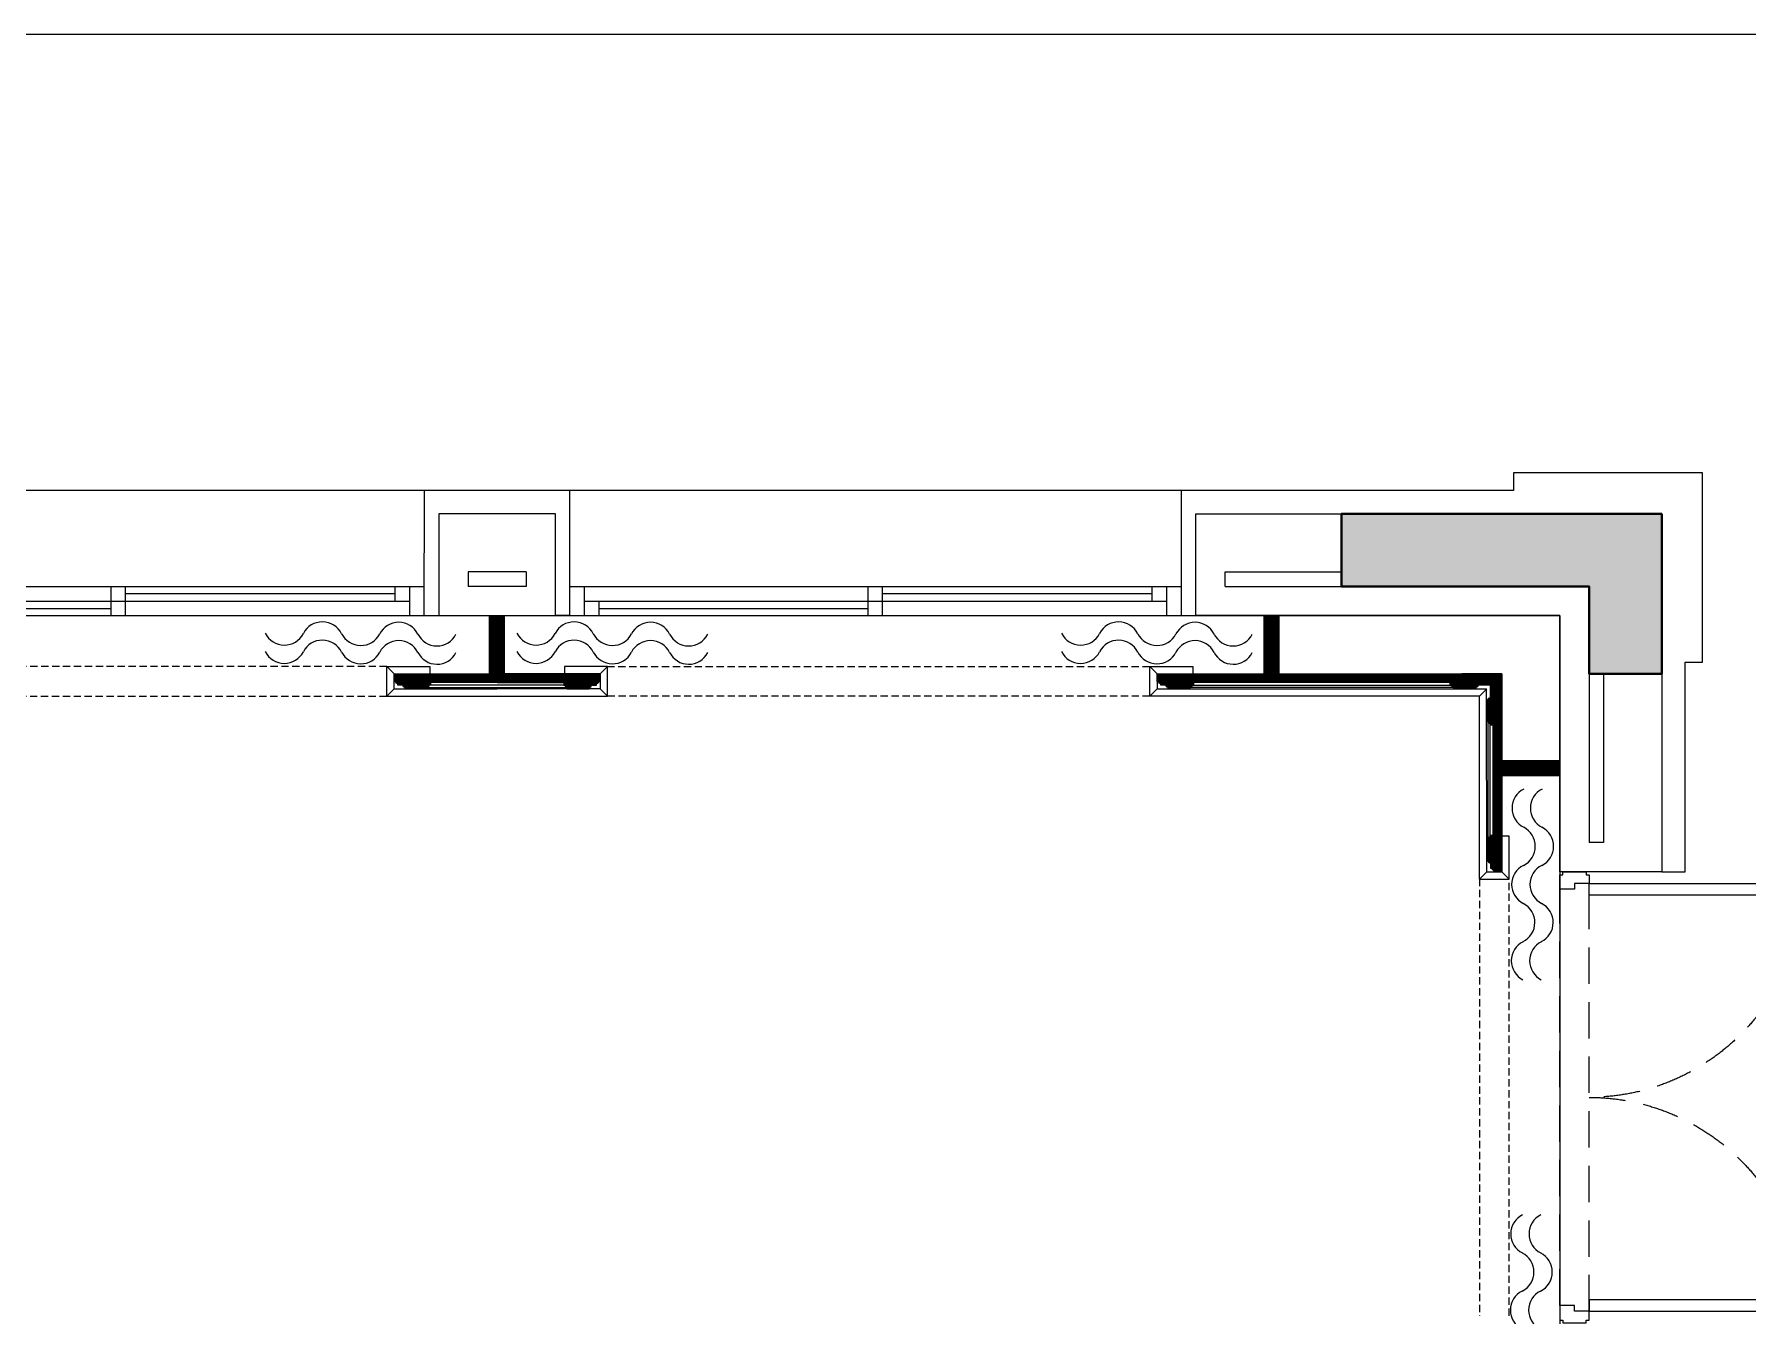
# Model space of a CAD drawing. Header units: inches. Extents: x -12478 to 399182, y -23212 to 525552.
# Drawn here: x 7758 to 13642, y 9939 to 14342 of the extents above; entities that cross this region are included whole.
import ezdxf

# ---------------------------------------------------------------- set-up
doc = ezdxf.new("R2010")
doc.units = ezdxf.units.IN
doc.header["$LTSCALE"] = 1000
doc.header["$MEASUREMENT"] = 0
doc.linetypes.add('HIDDEN', pattern=[0.375, 0.25, -0.125])
doc.linetypes.add('HIDDEN2', pattern=[0.1875, 0.125, -0.0625])
for name, color, linetype in [('8', 8, 'Continuous'), ('A-DIM', 9, 'Continuous'), ('A-WALL', 7, 'Continuous')]:
    doc.layers.add(name, color=color, linetype=linetype)
for name, color, linetype, lineweight in [('A-DOOR', 134, 'Continuous', 18), ('A-GLAZ', 134, 'Continuous', 18), ('A-WALL-TILE', 8, 'Continuous', 9), ('Sanitaire', 253, 'Continuous', 0), ('Wood treillis', 111, 'Continuous', 0), ('XREF-V2-GF_COLS$0$A-COLS', 5, 'Continuous', 40), ('XREF-V2-GF_COLS$0$A-COLS-PATT', 252, 'Continuous', 20)]:
    doc.layers.add(name, color=color, linetype=linetype, lineweight=lineweight)
doc.layers.add('Stone-GRG', color=7, linetype='Continuous', lineweight=0, true_color=0xfff2cc)

# ---------------------------------------------------------------- blocks, each defined once
blk = doc.blocks.new('DR - 1550')
at = {"color": 253, "linetype": 'HIDDEN2'}
for p, q in [((40, 100), (1510, 100)), ((60, 0), (1490, 0))]:
    blk.add_line(p, q, dxfattribs=at)
for points in [[(40, 100), (40, 835), (80, 835), (80, 100), (40, 100)], [(1510, 100), (1510, 835), (1470, 835), (1470, 100), (1510, 100)]]:
    blk.add_lwpolyline(points)
for points in [[(0, 90), (10, 90), (10, 100), (40, 100), (40, 50), (60, 50), (60, 0), (10, 0), (10, 10), (0, 10)], [(1550, 90), (1540, 90), (1540, 100), (1510, 100), (1510, 50), (1490, 50), (1490, 0), (1540, 0), (1540, 10), (1550, 10)]]:
    blk.add_lwpolyline(points, close=True)
at = {"linetype": 'HIDDEN2'}
for centre, start, end in [((37.8, 99.1), 0.07307, 86.55756), ((1512.2, 99.1), 93.44244, 179.92693)]:
    blk.add_arc(centre, 737.2, start, end, dxfattribs=at)
blk = doc.blocks.new('A$Cb2b8bae5')
at = {"layer": 'Sanitaire', "color": 1}
for centre, start, end in [((9.1, 589.8), 296.56054, 62.84035), ((72, 589.8), 296.56054, 62.84035), ((74.8, 458.4), 116.56054, 242.84035), ((137.7, 458.4), 116.56054, 242.84035), ((7.8, 327.7), 296.56054, 62.84035), ((70.7, 327.7), 296.56054, 62.84035), ((73.4, 196.4), 116.56054, 242.84035), ((136.3, 196.4), 116.56054, 242.84035), ((6.4, 65.7), 296.56054, 62.84035), ((69.3, 65.7), 296.56054, 62.84035)]:
    blk.add_arc(centre, 73.4, start, end, dxfattribs=at)
blk = doc.blocks.new('A$C8bfe83ef')
at = {"layer": 'Wood treillis', "color": 0}
for p, q in [((0, 136.6, 0), (0, 0, 0)), ((0, 0, 0), (136.6, 0, 0))]:
    blk.add_line(p, q, dxfattribs=at)
at = {"layer": 'Wood treillis', "color": 0, "lineweight": -2, "elevation": 0}
blk.add_lwpolyline([(0, 136.6), (29.2, 136.6), (29.2, 176.6), (39.2, 176.6), (39.2, 171.6, -0.414214), (46.7, 164.1), (51.7, 164.1), (51.7, 89.1), (46.7, 89.1, -0.414214), (39.2, 81.6), (39.2, 76.6), (39.2, 76.6), (39.2, 39.2), (76.6, 39.2), (76.6, 39.2), (81.6, 39.2, -0.414214), (89.1, 46.7), (89.1, 51.7), (164.1, 51.7), (164.1, 46.7, -0.414214), (171.6, 39.2), (176.6, 39.2), (176.6, 29.2), (136.6, 29.2), (136.6, 0)], format="xyb", dxfattribs=at)

msp = doc.modelspace()

# ---------------------------------------------------------------- hatches: boundary and pattern name
at = {"layer": 'Stone-GRG'}
h = msp.add_hatch(dxfattribs=at)
h.set_pattern_fill('ANSI31', color=253, scale=20)
h.paths.add_polyline_path([(9373.2, 12344.5), (9321.5, 12344.5), (9321.5, 12144.5), (9347.4, 12144.5), (9373.2, 12144.5)])
h = msp.add_hatch(dxfattribs=at)
h.set_pattern_fill('ANSI31', color=253, scale=20)
h.paths.add_polyline_path([(12033.1, 12344.5), (11981.4, 12344.5), (11981.4, 12144.5), (12033.1, 12144.5)])
at = {"layer": 'Stone-GRG', "lineweight": 0}
h = msp.add_hatch(dxfattribs=at)
h.set_pattern_fill('ANSI31', color=253, scale=20)
h.set_pattern_definition([(45, (-20.3402, -2e-12), (-1.76776695, 1.76776695), [])])
h.paths.add_polyline_path([(9619.6, 12144.5), (9700.9, 12144.5), (9700.9, 12117.7), (9695.9, 12117.7, -0.414214), (9688.4, 12110.2), (9688.4, 12105.2), (9675.9, 12105.2), (9670.9, 12105.2, -0.414214), (9663.4, 12097.7), (9663.4, 12092.7), (9588.4, 12092.7), (9588.4, 12097.7), (9588.2, 12097.7, -0.40785), (9580.9, 12105.2), (9575.9, 12105.2), (9575.9, 12115.2), (9619.6, 12115.2)])
h.paths.add_polyline_path([(9075.1, 12144.5), (9347.4, 12144.5), (9619.6, 12144.5), (9619.6, 12115.2), (9575.9, 12115.2), (9347.4, 12115.2), (9075.1, 12115.2)])
h.paths.add_polyline_path([(8998.8, 12117.7), (8993.8, 12117.7), (8993.8, 12144.5), (9075.1, 12144.5), (9075.1, 12115.2), (9118.8, 12115.2), (9118.8, 12105.2), (9113.8, 12105.2, -0.414214), (9106.3, 12097.7), (9106.3, 12092.7), (9031.3, 12092.7), (9031.3, 12097.7, -0.414214), (9023.8, 12105.2), (9018.8, 12105.2), (9006.3, 12105.2), (9006.3, 12110.2, -0.414214)])
at = {"layer": 'Stone-GRG'}
h = msp.add_hatch(dxfattribs=at)
h.set_pattern_fill('ANSI31', color=253, scale=20)
h.paths.add_polyline_path([(12768.4, 11589.7), (12758.4, 11589.7), (12758.4, 11584.7), (12758.3, 11584.6), (12758.3, 11584.7, 0.412859), (12750.9, 11577.2), (12750.8, 11577.1), (12750.8, 11577.2), (12745.9, 11577.2), (12745.9, 11502.2), (12750.9, 11502.2, 0.414214), (12758.4, 11494.7), (12758.4, 11489.7), (12758.4, 11477.2), (12763.4, 11477.2, 0.414214), (12770.9, 11469.7), (12770.9, 11464.7), (12797.6, 11464.7), (12797.6, 11546), (12768.4, 11546)])
h.paths.add_polyline_path([(12797.6, 12007.9), (12768.4, 12007.9), (12768.4, 11546), (12797.6, 11546)])
h.paths.add_polyline_path([(12797.6, 12144.5), (12661, 12144.5), (12661, 12115.2), (12621, 12115.2), (12621, 12105.2), (12626, 12105.2, 0.414214), (12633.5, 12097.7), (12633.5, 12092.7), (12708.5, 12092.7), (12708.5, 12097.7, 0.414214), (12716, 12105.2), (12721, 12105.2), (12758.3, 12105.2), (12758.3, 12067.9), (12758.3, 12062.9, 0.414214), (12750.8, 12055.4), (12745.8, 12055.4), (12745.8, 11980.4), (12750.8, 11980.4), (12750.8, 11980.3, 0.408079), (12758.3, 11972.9), (12758.3, 11967.9), (12768.3, 11967.9), (12768.3, 12007.9), (12797.6, 12007.9)])
h.paths.add_polyline_path([(12661, 12144.5), (11695.4, 12144.5), (11695.4, 12115.2), (11739.2, 12115.2), (12661, 12115.2)])
h.paths.add_polyline_path([(11739.2, 12115.2), (11695.4, 12115.2), (11695.4, 12144.5), (11614.2, 12144.5), (11614.2, 12117.7), (11619.2, 12117.7, 0.414214), (11626.7, 12110.2), (11626.7, 12105.2), (11639.2, 12105.2), (11644.2, 12105.2, 0.414214), (11651.7, 12097.7), (11651.7, 12092.7), (11726.7, 12092.7), (11726.7, 12097.7, 0.414214), (11734.2, 12105.2), (11739.2, 12105.2)])
h = msp.add_hatch(dxfattribs=at)
h.set_pattern_fill('ANSI31', color=253, scale=20)
h.paths.add_polyline_path([(12997.6, 11846.5), (12797.6, 11846.5), (12797.6, 11794.7), (12997.6, 11794.7)])
at = {"layer": 'XREF-V2-GF_COLS$0$A-COLS-PATT'}
msp.add_hatch(color=256, dxfattribs=at).paths.add_polyline_path([(13347.6, 12694.6), (12247.6, 12694.6), (12247.6, 12444.6), (13097.6, 12444.6), (13097.6, 12144.6), (13347.6, 12144.6)])

# ---------------------------------------------------------------- linework, layer by layer
at = {"layer": '8'}
for p, q in [((8993.8, 12144.5, 0), (8968.8, 12169.5, 0)), ((8993.8, 12092.7, 0), (8993.8, 12144.5, 0)), ((9700.9, 12144.5, 0), (9725.9, 12169.5, 0)), ((9700.9, 12144.5, 0), (9700.9, 12092.7, 0)), ((11614.2, 12144.5, 0), (11589.2, 12169.5, 0)), ((11614.2, 12144.5, 0), (11614.2, 12092.7, 0)), ((8993.8, 12092.7, 0), (8968.8, 12067.7, 0)), ((8968.8, 12067.7, 0), (9725.9, 12067.7, 0)), ((8993.8, 12092.7, 0), (9347.4, 12092.7, 0)), ((9700.9, 12092.7, 0), (9347.4, 12092.7, 0)), ((9700.9, 12092.7, 0), (9725.9, 12067.7, 0)), ((11614.2, 12092.7, 0), (11589.2, 12067.7, 0)), ((12720.9, 12067.7, 0), (11589.2, 12067.7, 0)), ((11614.2, 12092.7, 0), (12745.8, 12092.7, 0)), ((12745.9, 12092.7, 0), (12720.9, 12067.7, 0)), ((12720.9, 11439.7, 0), (12720.9, 12067.7, 0)), ((12745.9, 11464.7, 0), (12745.8, 12092.7, 0)), ((12745.9, 11464.7, 0), (12720.9, 11439.7, 0)), ((12745.9, 11464.7, 0), (12797.6, 11464.7, 0)), ((12797.6, 11464.7, 0), (12822.6, 11439.7, 0))]:
    msp.add_line(p, q, dxfattribs=at)
at = {"layer": '8', "color": 1}
msp.add_lwpolyline([(-19.2, 14341.6), (18611.5, 14341.6), (18611.5, 2.5), (-19.2, 2.5)], close=True, dxfattribs=at)
at = {"layer": '8', "color": 1, "elevation": 0}
for points in [[(10497.7, 1649.5), (7622.7, 1649.6), (7622.7, 6349.5), (3097.6, 6349.5), (3097.6, 12344.5), (12997.6, 12344.5), (12997.6, 6349.5), (9622.6, 6349.5), (9622.6, 3040.9), (10497.7, 3040.9), (10497.7, 1649.5)], [(11614.2, 12144.5), (12797.6, 12144.5), (12797.6, 11464.7)]]:
    msp.add_lwpolyline(points, dxfattribs=at)
at = {"layer": '8', "elevation": 0}
for points in [[(8968.8, 12067.7), (8968.8, 12169.5)], [(8968.8, 12169.5), (9116.1, 12169.5)], [(9116.1, 12169.5), (9116.1, 12144.5)], [(9725.9, 12169.5), (9578.6, 12169.5)], [(9578.6, 12169.5), (9578.6, 12144.5)], [(9725.9, 12067.7), (9725.9, 12169.5)], [(11589.2, 12067.7), (11589.2, 12169.5)], [(11589.2, 12169.5), (11736.5, 12169.5)], [(11736.5, 12169.5), (11736.5, 12144.5)], [(11981.4, 12169.5), (11981.4, 12144.5)], [(12822.6, 11587), (12797.6, 11587)], [(12822.6, 11439.7), (12822.6, 11587)], [(12720.9, 11439.7), (12822.6, 11439.7)]]:
    msp.add_lwpolyline(points, dxfattribs=at)
at = {"layer": 'A-GLAZ'}
for p, q in [((6997.3, 12444.5, 0), (9097.3, 12444.5, 0)), ((6997.4, 12444.5, 0), (9097.4, 12444.5, 0)), ((8021.4, 12344.5, 0), (8021.4, 12444.5, 0)), ((8021.4, 12344.5, 0), (8021.4, 12444.5, 0)), ((8071.4, 12344.5, 0), (8071.4, 12444.5, 0)), ((8071.4, 12344.5, 0), (8071.4, 12444.5, 0)), ((8997.3, 12419.5, 0), (8071.4, 12419.5, 0)), ((8997.4, 12419.5, 0), (8071.4, 12419.5, 0)), ((8997.3, 12394.5, 0), (8997.3, 12444.5, 0)), ((8997.4, 12394.5, 0), (8997.4, 12444.5, 0)), ((9047.3, 12344.5, 0), (9047.3, 12444.5, 0)), ((9047.4, 12344.5, 0), (9047.4, 12444.5, 0)), ((9597.3, 12444.5, 0), (11697.3, 12444.5, 0)), ((9597.4, 12444.5, 0), (11697.4, 12444.5, 0)), ((9647.3, 12344.5, 0), (9647.3, 12444.5, 0)), ((9647.4, 12344.5, 0), (9647.4, 12444.5, 0)), ((10621.4, 12344.5, 0), (10621.4, 12444.5, 0)), ((10621.4, 12344.5, 0), (10621.4, 12444.5, 0)), ((10671.4, 12344.5, 0), (10671.4, 12444.5, 0)), ((10671.4, 12344.5, 0), (10671.4, 12444.5, 0)), ((11597.3, 12419.5, 0), (10671.4, 12419.5, 0)), ((11597.4, 12419.5, 0), (10671.4, 12419.5, 0)), ((11597.3, 12394.5, 0), (11597.3, 12444.5, 0)), ((11597.4, 12394.5, 0), (11597.4, 12444.5, 0)), ((11647.3, 12344.5, 0), (11647.3, 12444.5, 0)), ((11647.4, 12344.5, 0), (11647.4, 12444.5, 0)), ((7047.3, 12394.5, 0), (9047.3, 12394.5, 0)), ((7047.4, 12394.5, 0), (9047.4, 12394.5, 0)), ((7097.3, 12369.5, 0), (8021.4, 12369.5, 0)), ((7097.4, 12369.5, 0), (8021.4, 12369.5, 0)), ((9647.3, 12394.5, 0), (11647.3, 12394.5, 0)), ((9647.4, 12394.5, 0), (11647.4, 12394.5, 0)), ((9697.3, 12344.5, 0), (9697.3, 12394.5, 0)), ((9697.3, 12369.5, 0), (10621.4, 12369.5, 0)), ((9697.4, 12344.5, 0), (9697.4, 12394.5, 0)), ((9697.4, 12369.5, 0), (10621.4, 12369.5, 0)), ((6997.3, 12344.5, 0), (9097.3, 12344.5, 0)), ((6997.4, 12344.5, 0), (9097.4, 12344.5, 0)), ((9597.3, 12344.5, 0), (11697.3, 12344.5, 0)), ((9597.4, 12344.5, 0), (11697.4, 12344.5, 0))]:
    msp.add_line(p, q, dxfattribs=at)
at = {"layer": 'A-WALL', "color": 1}
for p, q in [((9247.4, 12494.5, 0), (9247.4, 12444.5, 0)), ((9447.4, 12494.5, 0), (9247.4, 12494.5, 0)), ((9447.4, 12494.5, 0), (9447.4, 12444.5, 0)), ((11847.4, 12494.6, 0), (12247.6, 12494.6, 0)), ((11847.4, 12444.6, 0), (11847.4, 12494.6, 0)), ((9447.4, 12444.5, 0), (9247.4, 12444.5, 0)), ((11847.4, 12444.6, 0), (12247.6, 12444.6, 0)), ((13097.6, 12144.6, 0), (13097.6, 11564.6, 0)), ((13147.6, 12144.6, 0), (13147.6, 11564.6, 0)), ((13147.6, 11564.6, 0), (13097.6, 11564.6, 0))]:
    msp.add_line(p, q, dxfattribs=at)
at = {"layer": 'A-WALL', "elevation": 0}
for points in [[(9147.4, 12344.5), (9547.4, 12344.5), (9547.4, 12694.5), (9147.4, 12694.5)], [(12997.6, 12344.6), (11747.4, 12344.5), (11747.4, 12694.5), (13347.6, 12694.6), (13347.6, 11464.6), (12997.6, 11464.6)]]:
    msp.add_lwpolyline(points, close=True, dxfattribs=at)
at = {"layer": 'A-WALL-TILE'}
for p, q in [((9097.3, 12344.5, 0), (9097.4, 12774.5, 0)), ((9597.4, 12344.5, 0), (9597.4, 12774.5, 0)), ((11697.3, 12344.6, 0), (11697.4, 12774.5, 0)), ((9097.4, 12344.5, 0), (9147.4, 12344.5, 0)), ((9597.4, 12344.5, 0), (9547.4, 12344.5, 0)), ((11697.4, 12344.5, 0), (11747.4, 12344.5, 0)), ((11697.4, 12344.5, 0), (11747.4, 12344.5, 0))]:
    msp.add_line(p, q, dxfattribs=at)
at = {"layer": 'A-WALL-TILE', "elevation": 0}
msp.add_lwpolyline([(13347.6, 11464.6), (13427.6, 11464.6), (13427.6, 12184.6), (13487.6, 12184.6), (13487.6, 12834.6), (12837.6, 12834.6), (12837.6, 12774.6), (3257.6, 12774.5), (3257.6, 12834.5), (2607.6, 12834.5), (2607.6, 12184.5), (2667.6, 12184.5), (2667.6, 8842), (3097.6, 8842), (3097.6, 8892)], dxfattribs=at)
at = {"layer": 'Sanitaire', "color": 1}
for p, q in [((9321.5, 12144.5, 0), (9321.5, 12344.6, 0)), ((9373.2, 12144.5, 0), (9373.2, 12344.6, 0)), ((11981.4, 12144.5, 0), (11981.4, 12344.5, 0)), ((12033.1, 12144.5, 0), (12033.1, 12344.5, 0)), ((12797.6, 11846.5, 0), (12997.6, 11846.5, 0)), ((12797.6, 11794.7, 0), (12997.6, 11794.7, 0))]:
    msp.add_line(p, q, dxfattribs=at)
at = {"layer": 'Sanitaire', "linetype": 'HIDDEN', "ltscale": 0.1}
for p, q in [((8968.8, 12169.5, 0), (7105.5, 12169.5, 0)), ((9725.9, 12169.5, 0), (11589.2, 12169.5, 0)), ((7105.5, 12067.7, 0), (8968.8, 12067.7, 0)), ((11589.2, 12067.7, 0), (9725.9, 12067.7, 0)), ((12720.9, 11439.7, 0), (12720.9, 9939.4, 0)), ((12822.6, 9939.4, 0), (12822.6, 11439.7, 0))]:
    msp.add_line(p, q, dxfattribs=at)
at = {"layer": 'Wood treillis', "color": 0, "lineweight": -2}
for p, q in [((9106.3, 12097.7, 0), (9588.2, 12097.7, 0)), ((9575.9, 12105.2, 0), (9113.8, 12105.2, 0))]:
    msp.add_line(p, q, dxfattribs=at)
at = {"layer": 'Wood treillis', "color": 0}
for p, q in [((12633.5, 12097.7, 0), (11726.7, 12097.7, 0)), ((11734.2, 12105.2, 0), (12626, 12105.2, 0)), ((12750.8, 11577.1, 0), (12750.8, 11980.4, 0)), ((12758.3, 11584.6, 0), (12758.3, 11972.9, 0))]:
    msp.add_line(p, q, dxfattribs=at)
at = {"layer": 'Wood treillis', "color": 0, "lineweight": -2, "elevation": 0}
for points in [[(9075.1, 12144.5), (9075.1, 12115.2), (9118.8, 12115.2), (9118.8, 12105.2), (9113.8, 12105.2, -0.414214), (9106.3, 12097.7), (9106.3, 12092.7), (9031.3, 12092.7), (9031.3, 12097.7, -0.414214), (9023.8, 12105.2), (9018.8, 12105.2), (9018.8, 12105.2), (9006.3, 12105.2), (9006.3, 12110.2, -0.414214), (8998.8, 12117.7), (8993.8, 12117.7), (8993.8, 12144.5)], [(9619.6, 12144.5), (9619.6, 12115.2), (9575.9, 12115.2), (9575.9, 12105.2), (9580.9, 12105.2, 0.414214), (9588.4, 12097.7), (9588.4, 12092.7), (9663.4, 12092.7), (9663.4, 12097.7, 0.414214), (9670.9, 12105.2), (9675.9, 12105.2), (9675.9, 12105.2), (9688.4, 12105.2), (9688.4, 12110.2, 0.414214), (9695.9, 12117.7), (9700.9, 12117.7), (9700.9, 12144.5)], [(11695.4, 12144.5), (11695.4, 12115.2), (11739.2, 12115.2), (11739.2, 12105.2), (11734.2, 12105.2, -0.414214), (11726.7, 12097.7), (11726.7, 12092.7), (11651.7, 12092.7), (11651.7, 12097.7, -0.414214), (11644.2, 12105.2), (11639.2, 12105.2), (11639.2, 12105.2), (11626.7, 12105.2), (11626.7, 12110.2, -0.414214), (11619.2, 12117.7), (11614.2, 12117.7), (11614.2, 12144.5)], [(12797.6, 11546), (12768.4, 11546), (12768.4, 11589.7), (12758.4, 11589.7), (12758.4, 11584.7, 0.414214), (12750.9, 11577.2), (12745.9, 11577.2), (12745.9, 11502.2), (12750.9, 11502.2, 0.414214), (12758.4, 11494.7), (12758.4, 11489.7), (12758.4, 11489.7), (12758.4, 11477.2), (12763.4, 11477.2, 0.414214), (12770.9, 11469.7), (12770.9, 11464.7), (12797.6, 11464.7)]]:
    msp.add_lwpolyline(points, format="xyb", close=True, dxfattribs=at)
for points in [[(9347.4, 12115.2), (9075.1, 12115.2), (9075.1, 12144.5), (9347.4, 12144.5)], [(9347.4, 12115.2), (9619.6, 12115.2), (9619.6, 12144.5), (9347.4, 12144.5)]]:
    msp.add_lwpolyline(points, dxfattribs=at)
at = {"layer": 'Wood treillis', "color": 0, "elevation": 0}
for points in [[(11695.4, 12144.5), (12661, 12144.5), (12661, 12115.2), (11695.4, 12115.2)], [(12797.6, 11546), (12768.4, 11546), (12768.4, 12007.9), (12797.6, 12007.9)]]:
    msp.add_lwpolyline(points, close=True, dxfattribs=at)
at = {"layer": 'XREF-V2-GF_COLS$0$A-COLS', "elevation": 0}
msp.add_lwpolyline([(13347.6, 12694.6), (12247.6, 12694.6), (12247.6, 12444.6), (13097.6, 12444.6), (13097.6, 12144.6), (13347.6, 12144.6)], close=True, dxfattribs=at)
msp.add_lwpolyline([(13347.6, 12694.6), (12247.6, 12694.6), (12247.6, 12444.6), (13097.6, 12444.6), (13097.6, 12144.6), (13347.6, 12144.6)], close=True, dxfattribs=at)

# ---------------------------------------------------------------- block references
at = {"layer": 'A-DIM'}
for p, rotation in [((8550.9, 12323), 270), ((9415.5, 12323), 270), ((11285.5, 12323), 270), ((12975.7, 11748.5), 180), ((12971.2, 10286), 180)]:
    msp.add_blockref('A$Cb2b8bae5', p, dxfattribs=dict(at, rotation=rotation))
at = {"layer": 'A-DOOR', "xscale": -1, "rotation": 270.0004232829884}
msp.add_blockref('DR - 1550', (12997.6, 9914.6, 0), dxfattribs=at)
at = {"layer": 'Wood treillis', "color": 0, "rotation": 180}
msp.add_blockref('A$C8bfe83ef', (12797.6, 12144.5), dxfattribs=at)

doc.saveas('drawing.dxf')
